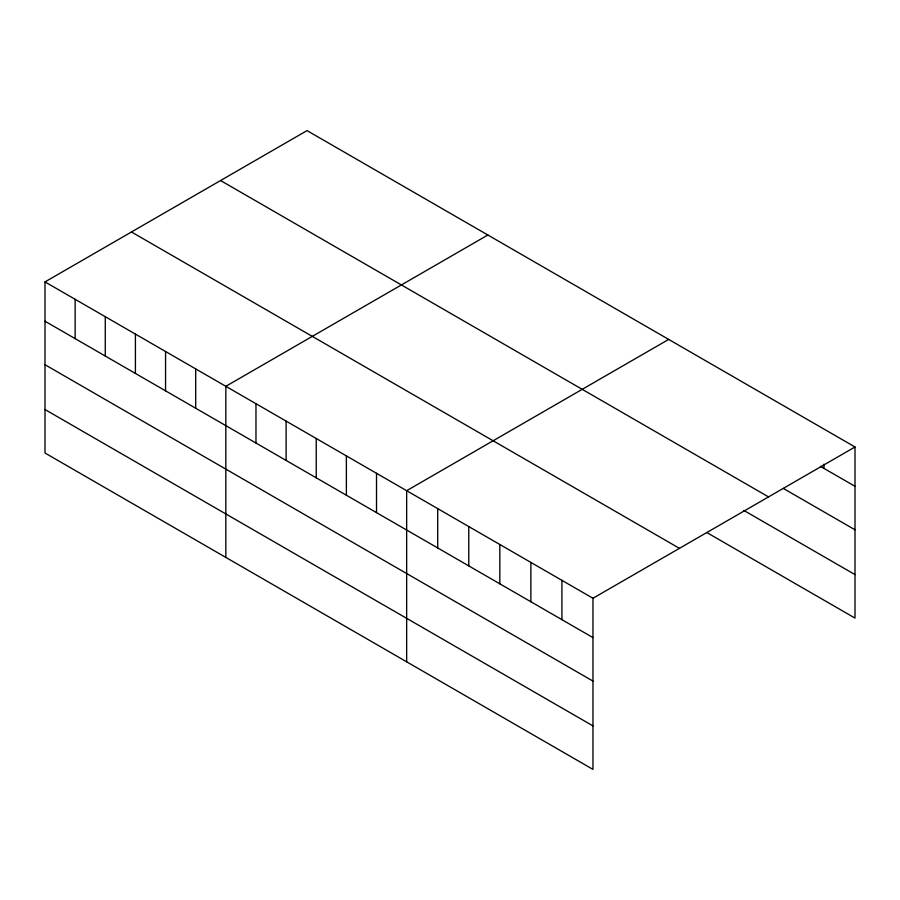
<?xml version="1.0" encoding="UTF-8"?>
<svg xmlns="http://www.w3.org/2000/svg" width="900" height="900" viewBox="0 0 900 900"><rect width="100%" height="100%" fill="white"/><g stroke="black" fill="none" stroke-linecap="round" stroke-linejoin="round"><path stroke-width="1.35" d="M45 281.903L592.965 598.264L592.965 769.387L45 453.015L45 281.903L307.035 130.612L855 446.985L855 618.097L706.905 532.597M487.868 235.013L225.833 386.303L225.833 557.415M668.689 339.412L406.654 490.702L406.654 661.815M592.965 598.264L855 446.985M820.361 466.312L855 486.315M783.337 488.43L855 529.796M220.567 180.54L768.533 496.901M743.929 510.48L855 574.605M131.468 231.975L679.433 548.336M45 321.233L592.965 637.594M45 364.725L592.965 681.086M45 409.534L592.965 725.895M823.95 464.175L823.95 468.382M561.915 580.342L561.915 619.673M530.865 562.41L530.865 601.74M499.815 544.489L499.815 583.819M468.765 526.556L468.765 565.886M437.704 508.624L437.704 547.954M376.515 473.299L376.515 512.629M346.376 455.906L346.376 495.236M316.238 438.502L316.238 477.832M286.11 421.099L286.11 460.429M255.971 403.706L255.971 443.036M195.694 368.899L195.694 408.229M165.555 351.506L165.555 390.836M135.416 334.103L135.416 373.433M105.278 316.699L105.278 356.029M75.139 299.306L75.139 338.636"/></g></svg>
